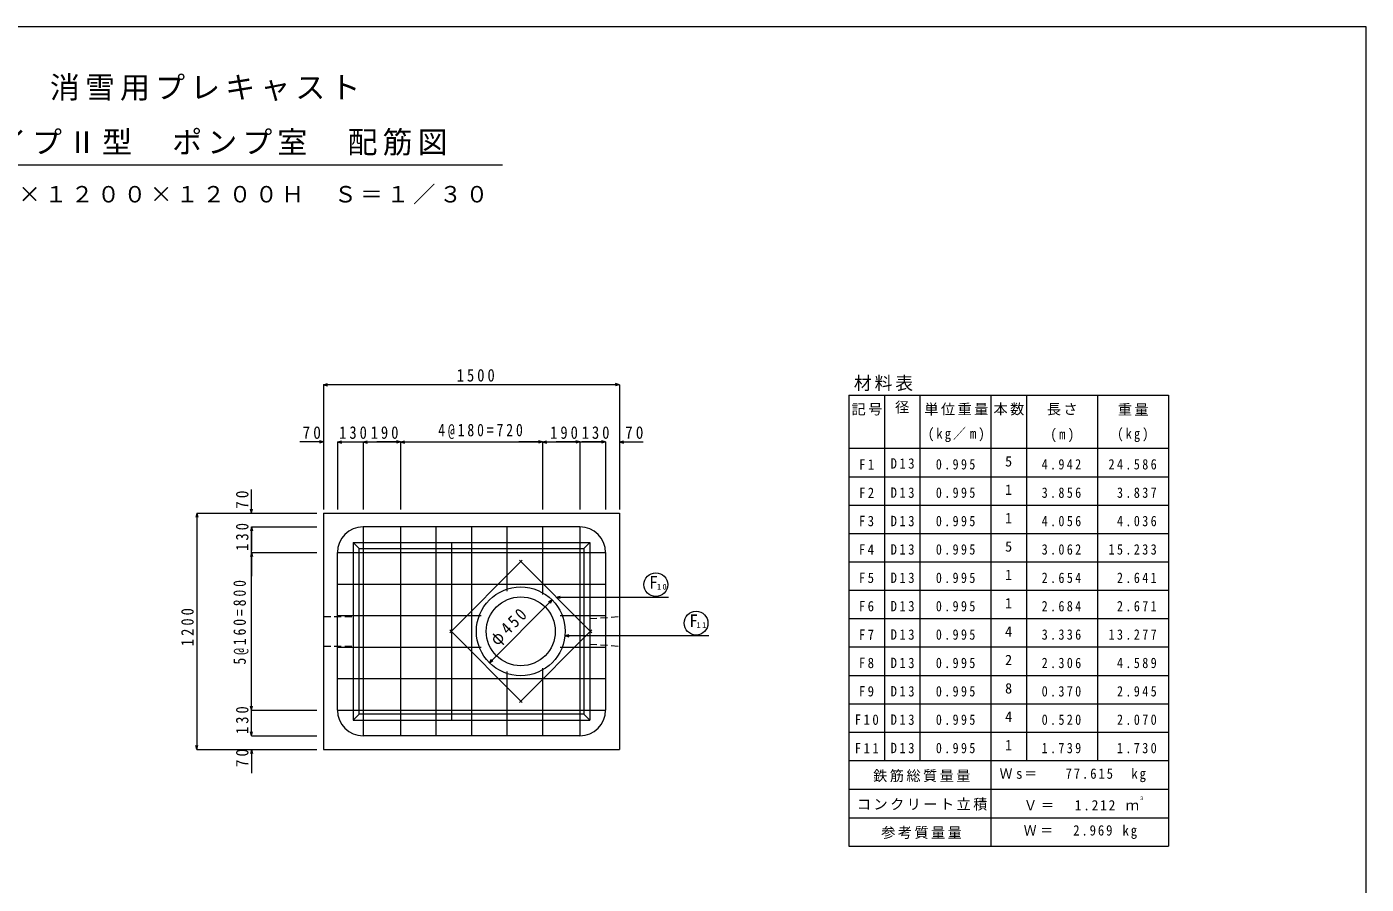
# Model space of a CAD drawing. Units: millimetres, scale not verified. Extents: x -5968 to 20773, y -4475 to 4228.
# Drawn here: x -824 to 5968, y -124 to 4228 of the extents above; entities that cross this region are included whole.
import ezdxf
from ezdxf.enums import TextEntityAlignment as Align

# ---------------------------------------------------------------- set-up
doc = ezdxf.new("R2010")
doc.units = ezdxf.units.MM
doc.header["$LTSCALE"] = 30
doc.linetypes.add('DASHED1', pattern=[1.8, 1.2, -0.6])
for name, color, linetype, lineweight in [('0-1', 4, 'Continuous', 9), ('0-3_鉄筋', 7, 'Continuous', 9), ('0-6_寸法', 4, 'Continuous', 9), ('0-F', 7, 'Continuous', 9), ('1-0', 7, 'Continuous', 9)]:
    doc.layers.add(name, color=color, linetype=linetype, lineweight=lineweight)
doc.styles.add('ＭＳ ゴシック', font='')
doc.styles.get('ＭＳ ゴシック').set_extended_font_data('MS Gothic')

msp = doc.modelspace()

# ---------------------------------------------------------------- linework, layer by layer
at = {"layer": '0-1', "color": 3}
for p, q in [((680.59, 1759.91), (2180.59, 1759.91)), ((680.59, 1759.91), (680.59, 559.91)), ((2180.59, 1759.91), (2180.59, 559.91)), ((830.59, 1609.9), (830.59, 709.91)), ((830.59, 1609.9), (2030.59, 1609.9)), ((860.59, 1579.9), (2000.59, 1579.9)), ((1330.59, 709.91), (1330.59, 1609.9)), ((2000.59, 1579.9), (2030.59, 1609.9)), ((2030.59, 1609.9), (2030.59, 709.91)), ((830.59, 709.91), (860.59, 739.91)), ((830.59, 709.91), (2030.59, 709.91)), ((2030.59, 709.91), (2000.59, 739.91)), ((680.59, 559.91), (2180.59, 559.91))]:
    msp.add_line(p, q, dxfattribs=at)
at = {"layer": '0-1', "color": 3, "linetype": 'DASHED1'}
for p, q in [((680.59, 1234.91), (830.59, 1234.91)), ((2030.59, 1224.91), (2180.59, 1234.91)), ((2030.59, 1094.91), (2180.59, 1084.91)), ((680.59, 1084.91), (830.59, 1084.91))]:
    msp.add_line(p, q, dxfattribs=at)
at = {"layer": '0-1', "color": 3}
for points in [[(860.59, 739.91), (860.59, 1579.9), (830.59, 1609.9)], [(2000.59, 1579.9), (2000.59, 739.91), (860.59, 739.91)]]:
    msp.add_lwpolyline(points, dxfattribs=at)
msp.add_circle((1680.59, 1159.91), 175, dxfattribs=at)
at = {"layer": '0-3_鉄筋', "color": 2}
for p, q in [((1980.59, 1689.91), (880.59, 1689.91)), ((880.59, 1689.91), (880.59, 629.91)), ((1070.59, 1689.91), (1070.59, 629.91)), ((1250.59, 1689.91), (1250.59, 629.91)), ((1430.59, 1689.91), (1430.59, 1263.46)), ((1610.59, 1689.91), (1610.59, 1363.74)), ((1790.59, 1689.91), (1790.59, 1346.18)), ((1980.59, 1689.91), (1980.59, 629.91)), ((750.59, 759.91), (750.59, 1559.91)), ((750.59, 1559.91), (2110.59, 1559.91)), ((1687.66, 1520.53), (1319.97, 1152.83)), ((2041.21, 1152.83), (1673.52, 1520.53)), ((2110.59, 1559.91), (2110.59, 759.91)), ((750.59, 1399.91), (2110.59, 1399.91)), ((1430.59, 1321.89), (1430.59, 629.91)), ((750.59, 1239.91), (1480.29, 1239.91)), ((1880.89, 1239.91), (2110.59, 1239.91)), ((1319.97, 1166.98), (1687.66, 799.28)), ((1673.52, 799.28), (2041.21, 1166.98)), ((750.59, 1079.91), (1480.29, 1079.91)), ((1880.89, 1079.91), (2110.59, 1079.91)), ((1610.59, 956.07), (1610.59, 629.91)), ((1790.59, 973.63), (1790.59, 629.91)), ((750.59, 919.91), (2110.59, 919.91)), ((750.59, 759.91), (2110.59, 759.91)), ((1980.59, 629.91), (880.59, 629.91))]:
    msp.add_line(p, q, dxfattribs=at)
msp.add_circle((1680.59, 1159.91), 225, dxfattribs=at)
for centre, start, end in [((880.59, 1559.91), 90, 180), ((1980.59, 1559.91), 0, 90), ((880.59, 759.91), 180, 270), ((1980.59, 759.91), 270, 0)]:
    msp.add_arc(centre, 130, start, end, dxfattribs=at)
at = {"layer": '0-6_寸法'}
for p, q in [((680.59, 2411.61), (700.87, 2417.05)), ((2180.59, 2411.61), (680.59, 2411.61)), ((680.59, 2411.61), (700.87, 2406.18)), ((680.59, 2411.61), (680.59, 2120.86)), ((2180.59, 2411.61), (2160.31, 2417.05)), ((2180.59, 2411.61), (2160.31, 2406.18)), ((2180.59, 2411.61), (2180.59, 2120.86)), ((680.59, 2120.86), (560.59, 2120.86)), ((680.59, 2120.86), (660.31, 2126.29)), ((680.59, 2120.86), (660.31, 2115.42)), ((680.59, 2120.86), (680.59, 1778.62)), ((750.59, 2120.86), (770.87, 2126.29)), ((750.59, 2120.86), (870.59, 2120.86)), ((750.59, 2120.86), (770.87, 2115.42)), ((750.59, 2120.86), (750.59, 1778.62)), ((880.59, 2120.86), (900.87, 2126.29)), ((880.59, 2120.86), (900.87, 2126.29)), ((880.59, 2120.86), (1000.59, 2120.86)), ((880.59, 2120.86), (900.87, 2115.42)), ((880.59, 2120.86), (1000.59, 2120.86)), ((880.59, 2120.86), (880.59, 1778.62)), ((1070.59, 2120.86), (950.59, 2120.86)), ((1070.59, 2120.86), (1050.31, 2126.29)), ((1070.59, 2120.86), (1050.31, 2115.42)), ((1070.59, 2120.86), (1090.87, 2126.29)), ((1070.59, 2120.86), (1190.59, 2120.86)), ((1070.59, 2120.86), (1070.59, 1778.62)), ((1070.59, 2120.86), (1790.59, 2120.86)), ((1790.59, 2120.86), (1670.59, 2120.86)), ((1790.59, 2120.86), (1770.31, 2126.29)), ((1790.59, 2120.86), (1770.31, 2115.42)), ((1790.59, 2120.86), (1810.87, 2126.29)), ((1790.59, 2120.86), (1910.59, 2120.86)), ((1790.59, 2120.86), (1810.87, 2115.42)), ((1790.59, 2120.86), (1790.59, 1778.62)), ((1790.59, 2120.86), (1980.59, 2120.86)), ((1980.59, 2120.86), (1860.59, 2120.86)), ((1980.59, 2120.86), (1860.59, 2120.86)), ((1980.59, 2120.86), (1960.31, 2126.29)), ((1980.59, 2120.86), (1960.31, 2126.29)), ((1980.59, 2120.86), (1960.31, 2115.42)), ((1980.59, 2120.86), (1960.31, 2115.42)), ((1980.59, 2120.86), (2110.59, 2120.86)), ((1980.59, 2120.86), (1980.59, 1778.62)), ((2110.59, 2120.86), (1990.59, 2120.86)), ((2110.59, 2120.86), (2090.31, 2126.29)), ((2110.59, 2120.86), (2090.31, 2115.42)), ((2110.59, 2120.86), (2110.59, 1778.62)), ((2180.59, 2120.86), (2200.87, 2126.29)), ((2180.59, 2120.86), (2300.59, 2120.86)), ((2180.59, 2120.86), (2200.87, 2115.42)), ((2180.59, 2120.86), (2180.59, 1778.62)), ((315.34, 1759.91), (315.34, 1879.91)), ((315.34, 1759.91), (309.91, 1780.19)), ((315.34, 1759.91), (320.78, 1780.19)), ((37.76, 1759.91), (32.32, 1739.62)), ((37.76, 1759.91), (37.76, 559.91)), ((37.76, 1759.91), (43.19, 1739.62)), ((37.76, 1759.91), (315.34, 1759.91)), ((315.34, 1759.91), (645.56, 1759.91)), ((315.34, 1689.91), (309.91, 1669.62)), ((315.34, 1559.91), (315.34, 1689.91)), ((315.34, 1689.91), (645.56, 1689.91)), ((315.34, 1689.91), (315.34, 1569.91)), ((315.34, 1689.91), (320.78, 1669.62)), ((315.34, 1559.91), (309.91, 1539.62)), ((315.34, 1559.91), (309.91, 1539.62)), ((315.34, 1559.91), (315.34, 1439.91)), ((315.34, 1559.91), (320.78, 1539.62)), ((315.34, 1559.91), (645.56, 1559.91)), ((315.34, 1559.91), (320.78, 1539.62)), ((1839.69, 1319), (1521.49, 1000.81)), ((1839.69, 1319), (1821.5, 1308.5)), ((1839.69, 1319), (1829.19, 1300.82)), ((1521.49, 1000.81), (1531.99, 1018.99)), ((1521.49, 1000.81), (1539.68, 1011.31)), ((315.34, 759.91), (315.34, 879.91)), ((315.34, 759.91), (315.34, 879.91)), ((315.34, 759.91), (309.91, 780.19)), ((315.34, 759.91), (309.91, 780.19)), ((315.34, 759.91), (320.78, 780.19)), ((315.34, 759.91), (645.56, 759.91)), ((315.34, 629.91), (315.34, 749.91)), ((315.34, 629.91), (309.91, 650.19)), ((315.34, 629.91), (320.78, 650.19)), ((315.34, 629.91), (645.56, 629.91)), ((37.76, 559.91), (32.32, 580.19)), ((37.76, 559.91), (43.19, 580.19)), ((37.76, 559.91), (315.34, 559.91)), ((315.34, 559.91), (309.91, 539.62)), ((315.34, 559.91), (315.34, 439.91)), ((315.34, 559.91), (320.78, 539.62)), ((315.34, 559.91), (645.56, 559.91))]:
    msp.add_line(p, q, dxfattribs=at)
for points in [[(750.59, 2120.86), (880.59, 2120.86), (900.87, 2115.42)], [(880.59, 2120.86), (1070.59, 2120.86), (1090.87, 2115.42)], [(315.34, 759.91), (315.34, 1559.91), (315.34, 1439.91)], [(315.34, 629.91), (315.34, 759.91), (320.78, 780.19)]]:
    msp.add_lwpolyline(points, dxfattribs=at)
at = {"layer": '0-F'}
for p, q in [((1860.55, 1333.5), (1880.83, 1338.93)), ((1860.55, 1333.5), (2430.19, 1333.5)), ((1860.55, 1333.5), (1880.83, 1328.06)), ((1904.55, 1138.25), (1924.83, 1143.69)), ((1904.55, 1138.25), (2634.22, 1138.25)), ((1904.55, 1138.25), (1924.83, 1132.82))]:
    msp.add_line(p, q, dxfattribs=at)
at = {"layer": '0-F', "color": 4}
for centre in [(2365.27, 1396.83), (2569.3, 1201.58)]:
    msp.add_circle(centre, 60.31, dxfattribs=at)
at = {"layer": '1-0', "color": 5}
for p, q in [((5967.67, 4227.98), (-5967.67, 4227.98)), ((5967.67, -4227.98), (5967.67, 4227.98))]:
    msp.add_line(p, q, dxfattribs=at)
at = {"layer": '1-0'}
for p, q in [((-1446.25, 3527.98), (1588.01, 3527.98)), ((3524.34, 2358.61), (3524.34, 1512.61)), ((3524.34, 2358.61), (3524.34, 504.61)), ((3704.34, 2358.61), (3704.34, 1512.61)), ((3704.34, 2358.61), (3704.34, 504.61)), ((4064.34, 2358.61), (4064.34, 70.23)), ((4244.34, 2358.61), (4244.34, 1656.61)), ((4244.34, 2358.61), (4244.34, 504.61)), ((4604.34, 2358.61), (4604.34, 1512.61)), ((4604.34, 2358.61), (4604.34, 504.61)), ((3344.34, 2088.61), (4964.34, 2088.61)), ((3344.34, 1944.61), (4964.34, 1944.61)), ((3344.34, 1800.61), (4964.34, 1800.61)), ((3344.34, 1656.61), (4964.34, 1656.61)), ((3344.34, 1512.61), (4964.34, 1512.61)), ((3344.34, 1512.61), (4964.34, 1512.61)), ((3344.34, 1512.61), (4964.34, 1512.61)), ((3344.34, 1368.61), (4964.34, 1368.61)), ((3344.34, 1368.61), (4964.34, 1368.61)), ((3344.34, 1224.61), (4964.34, 1224.61)), ((3344.34, 1080.61), (4964.34, 1080.61)), ((3344.34, 936.61), (4964.34, 936.61)), ((3344.34, 792.61), (4964.34, 792.61)), ((3344.34, 648.61), (4964.34, 648.61)), ((3344.34, 504.61), (4964.34, 504.61)), ((3344.34, 358.23), (4964.34, 358.23)), ((3344.34, 358.23), (4964.34, 358.23)), ((3344.34, 214.23), (4964.34, 214.23)), ((3344.34, 214.23), (4964.34, 214.23)), ((3344.34, 70.23), (4964.34, 70.23))]:
    msp.add_line(p, q, dxfattribs=at)
at = {"layer": '1-0', "color": 3}
for p, q in [((3344.34, 2358.61), (4964.34, 2358.61)), ((3344.34, 2358.61), (3344.34, 70.23)), ((4964.34, 2358.61), (4964.34, 70.23)), ((3344.34, 70.23), (4964.34, 70.23))]:
    msp.add_line(p, q, dxfattribs=at)

# ---------------------------------------------------------------- texts
at = {"layer": '0-6_寸法', "color": 7, "char_height": 63.78, "attachment_point": 7, "style": 'ＭＳ ゴシック'}
for s, insert in [('\\T1.41;\\W0.85;1500', (1355.59, 2426.61)), ('\\T1.39;\\W0.9;70', (573.73, 2135.86)), ('\\T1.41;\\W0.85;130', (759.34, 2135.86)), ('\\T1.41;\\W0.85;190', (919.34, 2135.86)), ('\\T1.42;\\W0.8;4@180=720', (1261.84, 2135.86)), ('\\T1.41;\\W0.85;190', (1829.34, 2135.86)), ('\\T1.41;\\W0.85;130', (1989.34, 2135.86)), ('\\T1.39;\\W0.9;70', (2209.12, 2135.86))]:
    msp.add_mtext(s, dxfattribs=dict(at, insert=insert))
for s, insert, rotation in [('\\T1.39;\\W0.9;70', (300.34, 1781.08), 90), ('\\T1.41;\\W0.85;130', (300.34, 1568.66), 90), ('\\T1.42;\\W0.8;5@160=800', (300.34, 991.16), 90), ('\\T1.41;\\W0.85;1200', (22.76, 1084.91), 90), ('\\T1.31;\\W0.9;φ450', (1573.65, 1070.9), 45), ('\\T1.41;\\W0.85;130', (300.34, 638.66), 90), ('\\T1.39;\\W0.9;70', (300.34, 470.28), 90)]:
    msp.add_mtext(s, dxfattribs=dict(at, insert=insert, rotation=rotation))
at = {"layer": '0-F', "style": 'ＭＳ ゴシック'}
for p in [(2331.56, 1357.3), (2535.6, 1162.05)]:
    msp.add_text('F', height=64.15, dxfattribs=at).set_placement(p, align=Align.BOTTOM_LEFT)
at = {"layer": '0-F', "char_height": 29.33, "attachment_point": 7, "style": 'ＭＳ ゴシック'}
for s, insert in [('\\T1.37;\\W0.9;10', (2371.32, 1371.12)), ('\\T1.37;\\W0.9;11', (2572.1, 1177.24))]:
    msp.add_mtext(s, dxfattribs=dict(at, insert=insert))
at = {"layer": '1-0', "style": 'ＭＳ ゴシック'}
for s, height, p in [('径', 52.79, (3578.34, 2255.11)), ('5', 52.79, (4136.34, 1980.61)), ('1', 52.79, (4136.34, 1836.61)), ('1', 52.79, (4136.34, 1692.61)), ('5', 52.79, (4136.34, 1548.61)), ('1', 52.79, (4136.34, 1404.61)), ('1', 52.79, (4136.34, 1260.61)), ('4', 52.79, (4136.34, 1116.61)), ('2', 52.79, (4136.34, 972.61)), ('8', 52.79, (4136.34, 828.61)), ('4', 52.79, (4136.34, 684.61)), ('1', 52.79, (4136.34, 540.61)), ('３', 17.6, (4817.38, 298.3))]:
    msp.add_text(s, height=height, dxfattribs=at).set_placement(p, align=Align.BOTTOM_LEFT)
at = {"layer": '1-0', "attachment_point": 7, "style": 'ＭＳ ゴシック'}
for s, insert, char_height in [('\\T1.17;消雪用プレキャスト', (-707.19, 3851.15), 111.4), ('\\T1.17;タイプⅡ型\u3000ポンプ室\u3000配筋図', (-1153.7, 3573.81), 111.4), ('\\T1.17;１５００×１２００×１２００Ｈ\u3000Ｓ＝１／３０', (-1401, 3326.54), 83.63), ('\\T1.17;材料表', (3369.54, 2379.1), 65.98), ('\\T1.17;記号', (3357.84, 2255.11), 52.79), ('\\T1.17;単位重量', (3726.84, 2255.11), 52.79), ('\\T1.17;本数', (4077.84, 2255.11), 52.79), ('\\T1.17;長さ', (4347.84, 2255.11), 52.79), ('\\T1.17;重量', (4707.84, 2255.11), 52.79), ('\\T1.32;\\W0.9;(kg／m)', (3744.84, 2120.11), 52.79), ('\\T1.38;\\W0.9;(m)', (4365.84, 2120.11), 52.79), ('\\T1.39;\\W0.85;(kg)', (4705.59, 2120.11), 52.79), ('\\T1.38;\\W0.9;D13', (3555.84, 1984.81), 52.79), ('\\T1.37;\\W0.9;F1', (3396.09, 1980.61), 52.79), ('\\T1.39;\\W0.85;0.995', (3785.34, 1980.61), 52.79), ('\\T1.39;\\W0.85;4.942', (4322.1, 1980.61), 52.79), ('\\T1.4;\\W0.85;24.586', (4661.04, 1980.61), 52.79), ('\\T1.37;\\W0.9;F2', (3396.09, 1836.61), 52.79), ('\\T1.38;\\W0.9;D13', (3555.84, 1836.61), 52.79), ('\\T1.39;\\W0.85;0.995', (3785.34, 1836.61), 52.79), ('\\T1.39;\\W0.85;3.856', (4322.1, 1836.61), 52.79), ('\\T1.4;\\W0.85;\\~3.837', (4661.04, 1836.61), 52.79), ('\\T1.37;\\W0.9;F3', (3395.28, 1692.61), 52.79), ('\\T1.38;\\W0.9;D13', (3555.84, 1692.61), 52.79), ('\\T1.39;\\W0.85;0.995', (3785.34, 1692.61), 52.79), ('\\T1.39;\\W0.85;4.056', (4322.1, 1692.61), 52.79), ('\\T1.4;\\W0.85;\\~4.036', (4661.04, 1692.61), 52.79), ('\\T1.37;\\W0.9;F4', (3395.28, 1548.61), 52.79), ('\\T1.38;\\W0.9;D13', (3555.84, 1548.61), 52.79), ('\\T1.39;\\W0.85;0.995', (3785.34, 1548.61), 52.79), ('\\T1.39;\\W0.85;3.062', (4322.1, 1548.61), 52.79), ('\\T1.4;\\W0.85;15.233', (4661.04, 1548.61), 52.79), ('\\T1.37;\\W0.9;F5', (3395.28, 1404.61), 52.79), ('\\T1.38;\\W0.9;D13', (3555.84, 1404.61), 52.79), ('\\T1.39;\\W0.85;0.995', (3785.34, 1404.61), 52.79), ('\\T1.39;\\W0.85;2.654', (4322.1, 1404.61), 52.79), ('\\T1.4;\\W0.85;\\~2.641', (4661.04, 1404.61), 52.79), ('\\T1.37;\\W0.9;F6', (3395.28, 1260.61), 52.79), ('\\T1.38;\\W0.9;D13', (3555.84, 1260.61), 52.79), ('\\T1.39;\\W0.85;0.995', (3785.34, 1260.61), 52.79), ('\\T1.39;\\W0.85;2.684', (4322.1, 1260.61), 52.79), ('\\T1.4;\\W0.85;\\~2.671', (4661.04, 1260.61), 52.79), ('\\T1.37;\\W0.9;F7', (3395.28, 1116.61), 52.79), ('\\T1.38;\\W0.9;D13', (3555.84, 1116.61), 52.79), ('\\T1.39;\\W0.85;0.995', (3785.34, 1116.61), 52.79), ('\\T1.39;\\W0.85;3.336', (4322.1, 1116.61), 52.79), ('\\T1.4;\\W0.85;13.277', (4661.04, 1116.61), 52.79), ('\\T1.37;\\W0.9;F8', (3395.28, 972.61), 52.79), ('\\T1.38;\\W0.9;D13', (3555.84, 972.61), 52.79), ('\\T1.39;\\W0.85;0.995', (3785.34, 972.61), 52.79), ('\\T1.39;\\W0.85;2.306', (4322.1, 972.61), 52.79), ('\\T1.4;\\W0.85;\\~4.589', (4661.04, 972.61), 52.79), ('\\T1.37;\\W0.9;F9', (3395.28, 828.61), 52.79), ('\\T1.38;\\W0.9;D13', (3555.84, 828.61), 52.79), ('\\T1.39;\\W0.85;0.995', (3785.34, 828.61), 52.79), ('\\T1.39;\\W0.85;0.370', (4322.1, 828.61), 52.79), ('\\T1.4;\\W0.85;\\~2.945', (4661.04, 828.61), 52.79), ('\\T1.38;\\W0.9;F10', (3374.22, 684.61), 52.79), ('\\T1.38;\\W0.9;D13', (3555.84, 684.61), 52.79), ('\\T1.39;\\W0.85;0.995', (3785.34, 684.61), 52.79), ('\\T1.39;\\W0.85;0.520', (4322.1, 684.61), 52.79), ('\\T1.4;\\W0.85;\\~2.070', (4661.04, 684.61), 52.79), ('\\T1.38;\\W0.9;F11', (3374.22, 540.61), 52.79), ('\\T1.38;\\W0.9;D13', (3555.84, 540.61), 52.79), ('\\T1.39;\\W0.85;0.995', (3785.34, 540.61), 52.79), ('\\T1.39;\\W0.85;1.739', (4322.1, 540.61), 52.79), ('\\T1.4;\\W0.85;\\~1.730', (4661.04, 540.61), 52.79), ('\\T1.17;鉄筋総質量量', (3467.46, 394.23), 52.79), ('\\T1.29;\\W0.9;Ｗs＝\u3000\\~77.615\u3000kg', (4108.76, 394.23), 52.79), ('\\T1.17;コンクリート立積', (3384.84, 250.23), 52.79), ('\\T1.26;\\W0.95;Ｖ＝\u30001.212\\~ｍ', (4231.03, 250.23), 52.79), ('\\T1.17;参考質量量', (3507.96, 106.23), 52.79), ('\\T1.29;\\W0.9;Ｗ＝\u30002.969\\~kg', (4231.03, 106.23), 52.79)]:
    msp.add_mtext(s, dxfattribs=dict(at, insert=insert, char_height=char_height))

doc.saveas('drawing.dxf')
